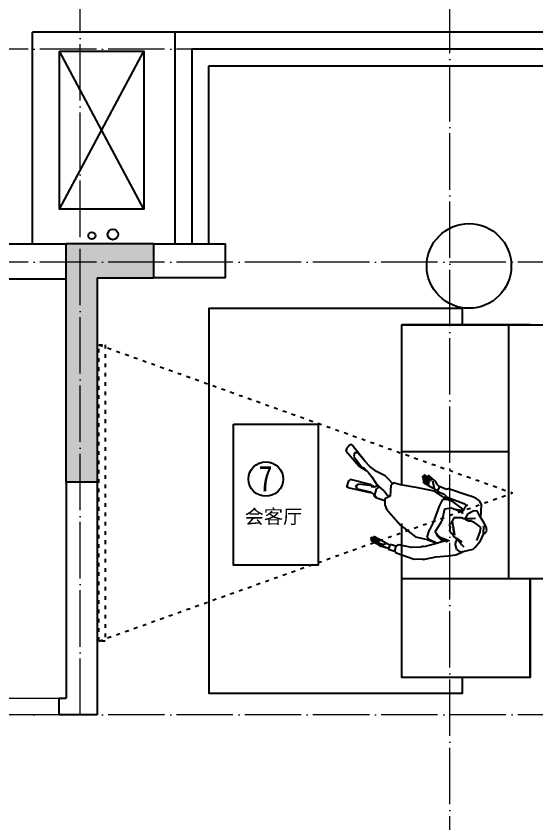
# Model space of a CAD drawing. Header units: inches. Extents: x -50945 to 250244, y -404780 to 18493.
# Drawn here: x 40685 to 44371, y -325895 to -320176 of the extents above; entities that cross this region are included whole.
import ezdxf

# ---------------------------------------------------------------- set-up
doc = ezdxf.new("R2010")
doc.units = ezdxf.units.IN
doc.header["$MEASUREMENT"] = 0
doc.linetypes.add('DOTE', pattern=[2.42, 2, -0.2, 0.02, -0.2])
doc.linetypes.add('iGo户型优化10', pattern=[30, 12, -18])
for name, color, linetype in [('D-ARCHI', 250, 'Continuous'), ('EVH 立面填充', 8, 'Continuous'), ('IBS-003-建筑窗框', 3, 'Continuous'), ('IBS-182-原建筑非承重墙', 150, 'Continuous'), ('IBS-200-原建筑承重墙柱', 200, 'Continuous'), ('IBS-63-原建筑窗', 63, 'Continuous'), ('IFF-51-活动家具', 51, 'Continuous'), ('iGo户型优化', 7, 'Continuous'), ('房间编号', 50, 'Continuous')]:
    doc.layers.add(name, color=color, linetype=linetype)
doc.layers.add('门', color=65, linetype='Continuous', lineweight=13)
doc.styles.add('ARI', font='', dxfattribs={"width": 0.8, "height": 200})
doc.styles.add('MtXpl_Arial_Unicode_', font='Arial Unicode.ttf')
doc.styles.get('ARI').set_extended_font_data('SimSun')

# ---------------------------------------------------------------- blocks, each defined once
blk = doc.blocks.new('A$C0ACF2E9F')
at = {"layer": 'iGo户型优化', "color": 251}
for p, q in [((196.6, 1052.9), (233.7, 1104.2)), ((233.7, 1104.2), (252.2, 1109.9)), ((252.2, 1109.9), (307.7, 1129.8)), ((300.6, 1102.8), (366.2, 1102.8)), ((307.7, 1129.8), (359, 1129.8)), ((359, 1129.8), (414.6, 1109.9)), ((361.9, 1129.8), (370.4, 1137)), ((366.2, 1102.8), (396.1, 1095.6)), ((370.4, 1137), (391.8, 1142.7)), ((391.8, 1142.7), (416, 1128.4)), ((396.1, 1095.6), (403.2, 1074.3)), ((416, 1128.4), (433.1, 1104.2)), ((433.1, 1104.2), (470.2, 1052.9)), ((149, 1005), (188.2, 1042.2)), ((192.3, 1050.1), (178.9, 1024.7)), ((196.6, 1052.9), (192.3, 1050.1)), ((232.2, 1014.4), (222.3, 1035.8)), ((403.2, 1074.3), (411.8, 1034.4)), ((411.8, 1034.4), (410.3, 1011.6)), ((440.3, 1035.8), (430.3, 1014.4)), ((456.6, 1067.8), (459.4, 1067.8)), ((459.4, 1067.8), (549.1, 1035.4)), ((470.2, 1052.9), (474.4, 1050.1)), ((474.4, 1050.1), (495.8, 1025.8)), ((549.1, 1035.4), (566.9, 1013.6)), ((122, 958.6), (149, 1005)), ((185.2, 1000.2), (178.9, 1024.7)), ((188.1, 997.3), (185.2, 1000.2)), ((188.1, 997.3), (222.3, 968.8)), ((245.1, 993.1), (232.2, 1014.4)), ((252.2, 974.5), (245.1, 993.1)), ((247.9, 1011.6), (252.2, 998.8)), ((259.3, 977.4), (252.2, 998.8)), ((257.9, 968.8), (252.2, 974.5)), ((259.3, 977.4), (257.9, 968.8)), ((410.3, 1011.6), (404.6, 998.8)), ((404.6, 998.8), (404.6, 977.4)), ((404.6, 977.4), (407.5, 968.8)), ((414.6, 993.1), (411.8, 974.5)), ((411.8, 974.5), (411.8, 970.3)), ((430.3, 1014.4), (414.6, 977.4)), ((478.7, 997.3), (444.5, 968.8)), ((481.6, 1000.2), (478.7, 997.3)), ((495.8, 1025.8), (481.6, 1000.2)), ((566.9, 1013.6), (573.9, 983.6)), ((573.9, 983.6), (575, 955.6)), ((81.9, 879.8), (108.7, 931.8)), ((108.7, 931.8), (122, 958.6)), ((220.8, 926.1), (220.8, 887.6)), ((257.9, 968.8), (222.3, 968.8)), ((257.9, 968.8), (257.9, 958.9)), ((262.2, 944.6), (257.9, 958.9)), ((269.3, 933.2), (262.2, 944.6)), ((282.1, 931.8), (269.3, 933.2)), ((275, 924.7), (274, 932.7)), ((329.1, 909), (275, 941.8)), ((280.7, 910.4), (275, 924.7)), ((319.1, 914.7), (282.1, 931.8)), ((400.4, 927.5), (386.1, 891.9)), ((404.6, 938.9), (400.4, 927.5)), ((407.5, 958.9), (404.6, 938.9)), ((411.8, 970.3), (407.5, 958.9)), ((407.5, 968.8), (407.5, 958.9)), ((444.5, 968.8), (411.2, 968.8)), ((448.8, 927.5), (436, 937.5)), ((443.1, 931.8), (443.1, 887.6)), ((443.1, 862), (457.4, 930.4)), ((464.5, 934.6), (448.8, 927.5)), ((459.6, 932.4), (470.2, 911.8)), ((464.5, 934.6), (486.3, 936.8)), ((497.2, 938.9), (486.3, 936.8)), ((508.5, 944.4), (497.2, 938.9)), ((507.2, 919), (500.1, 940.3)), ((504.4, 792.2), (507.2, 919)), ((569.9, 917.5), (562.8, 777.9)), ((575, 955.6), (569.9, 917.5)), ((37, 813.5), (81.9, 879.8)), ((206.7, 891.5), (161, 834.9)), ((215.1, 850.6), (200.3, 883.6)), ((220.8, 862), (209.4, 914.7)), ((220.8, 887.6), (220.8, 862)), ((220.8, 862), (220.8, 850.6)), ((287.8, 900.5), (280.7, 910.4)), ((287.8, 900.5), (319.1, 894.8)), ((329.1, 909), (319.1, 914.7)), ((359, 889.1), (319.1, 914.7)), ((329.1, 880.5), (319.1, 894.8)), ((329.1, 909), (359, 889.1)), ((337.7, 880.5), (329.1, 880.5)), ((344.8, 894.8), (337.7, 880.5)), ((349.1, 894.8), (344.8, 894.8)), ((349.1, 894.8), (344.8, 894.8)), ((386.1, 891.9), (359, 889.1)), ((443.1, 887.6), (443.1, 862)), ((443.1, 862), (443.1, 850.6)), ((470.2, 911.8), (488.7, 843.5)), ((29.8, 797.2), (37, 813.5)), ((161, 834.9), (116.8, 776.5)), ((171, 769.4), (175.2, 843.5)), ((175.2, 843.5), (178.8, 857)), ((175.2, 843.5), (175.2, 796.4)), ((226.5, 824.9), (215.1, 850.6)), ((245.1, 807.8), (220.8, 850.6)), ((239.4, 819.2), (226.5, 824.9)), ((245.1, 807.8), (332, 820.7)), ((417.5, 807.8), (332, 820.7)), ((443.1, 850.6), (417.5, 807.8)), ((488.7, 843.5), (493, 769.4)), ((488.7, 843.5), (488.7, 796.4)), ((0, 608.4), (7.6, 744.3)), ((7.6, 744.3), (24.2, 777.9)), ((24.2, 777.9), (29.8, 797.2)), ((105.4, 755.1), (76.9, 695.3)), ((114, 762.2), (105.4, 755.1)), ((116.8, 776.5), (114, 762.2)), ((158.1, 692.4), (175.2, 796.4)), ((175.2, 796.4), (188.1, 769.4)), ((188.1, 769.4), (242.2, 765.1)), ((320.6, 769.4), (242.2, 765.1)), ((320.6, 769.4), (423.2, 765.1)), ((423.2, 765.1), (477.3, 769.4)), ((488.7, 796.4), (477.3, 769.4)), ((488.7, 796.4), (507.2, 692.4)), ((511.5, 770.8), (504.4, 792.2)), ((511.5, 770.8), (512.9, 711)), ((562.8, 777.9), (551.4, 766.5)), ((551.4, 766.5), (552.9, 713.3)), ((564.2, 790.7), (562.8, 777.9)), ((76.9, 695.3), (59.8, 604.1)), ((193.8, 562.8), (158.1, 692.4)), ((507.2, 692.4), (483, 562.8)), ((552.9, 713.3), (512.9, 711)), ((522.9, 688.2), (520, 711)), ((524.3, 682.5), (522.9, 688.2)), ((550, 713.8), (558.5, 691)), ((558.5, 691), (574.2, 675.3)), ((527.2, 651.1), (524.3, 682.5)), ((569.9, 652.5), (524.3, 682.5)), ((534.3, 597), (527.2, 651.1)), ((551.4, 584.2), (541.4, 638.3)), ((565.6, 574.2), (552.8, 636.9)), ((577, 579.9), (565.6, 636.9)), ((579.9, 626.9), (572.8, 646.8)), ((574.2, 675.3), (584.2, 645.4)), ((584.2, 645.4), (594.1, 616.9)), ((7.1, 595.6), (0, 608.4)), ((2.4, 547.6), (7.1, 595.6)), ((7.1, 595.6), (44.2, 589.9)), ((44.2, 589.9), (39.1, 544.7)), ((59.8, 604.1), (44.2, 589.9)), ((541.4, 592.7), (534.3, 597)), ((544.3, 597), (541.4, 592.7)), ((544.3, 621.2), (544.3, 597)), ((557.1, 584.2), (551.4, 584.2)), ((561.4, 587), (557.1, 584.2)), ((558.5, 605.5), (561.4, 587)), ((571.3, 574.2), (565.6, 574.2)), ((571.3, 608.4), (574.2, 578.5)), ((574.2, 578.5), (571.3, 574.2)), ((582.7, 579.9), (577, 579.9)), ((588.4, 608.4), (579.9, 626.9)), ((579.9, 625.5), (587, 582.7)), ((587, 582.7), (582.7, 579.9)), ((592.7, 611.2), (588.4, 608.4)), ((594.1, 616.9), (592.7, 611.2)), ((10, 547.1), (2.4, 547.6)), ((7.1, 522.9), (10, 532.9)), ((7.1, 522.9), (7.1, 491.5)), ((7.1, 493), (7.1, 522.9)), ((39.1, 544.7), (10, 547.1)), ((10, 532.9), (10, 547.1)), ((17.1, 497.2), (35.6, 518.6)), ((34, 545.1), (37, 530)), ((37, 530), (35.6, 518.6)), ((35.6, 518.6), (39.9, 483)), ((259.3, 427.4), (193.8, 562.8)), ((483, 562.8), (457.4, 453.1)), ((2.9, 488.7), (7.1, 512.9)), ((7.1, 467.3), (2.9, 488.7)), ((7.1, 460.2), (7.1, 491.5)), ((10, 453.1), (7.1, 460.2)), ((17.1, 473), (15.7, 454.5)), ((17.1, 497.2), (17.1, 473)), ((17.1, 471.6), (24.2, 410.3)), ((25.6, 468.7), (32.8, 401.8)), ((32.8, 467.3), (38.5, 410.3)), ((39.9, 483), (47, 421.7)), ((14.2, 410.3), (8.5, 454.5)), ((15.7, 454.5), (10, 453.1)), ((18.5, 410.3), (14.2, 410.3)), ((24.2, 410.3), (18.5, 410.3)), ((22.8, 401.8), (21.4, 410.3)), ((27.1, 401.8), (22.8, 401.8)), ((32.8, 401.8), (27.1, 401.8)), ((32.8, 410.3), (31.3, 410.3)), ((38.5, 410.3), (32.8, 410.3)), ((44.2, 418.9), (38.5, 418.9)), ((47, 421.7), (44.2, 418.9)), ((283.5, 403.2), (259.3, 427.4)), ((323.4, 389), (283.5, 403.2)), ((356.2, 416), (323.4, 389)), ((363.3, 379), (346.5, 408.1)), ((428.9, 389), (356.2, 416)), ((453.1, 401.8), (428.9, 389)), ((457.4, 453.1), (453.1, 401.8)), ((309.2, 333.4), (309.3, 348.1)), ((309.3, 348.1), (312.9, 392.7)), ((374.7, 361.9), (363.3, 379)), ((374.7, 361.9), (386.1, 323.4)), ((444.5, 397.5), (460.2, 363.3)), ((460.2, 363.3), (474.4, 329.1)), ((321.8, 310.3), (309.2, 333.4)), ((309.4, 317), (309.2, 333.4)), ((323.4, 297.8), (309.4, 317)), ((362.6, 304.7), (321.8, 310.3)), ((329.1, 273.6), (323.4, 297.8)), ((362.6, 304.7), (384.7, 319.1)), ((371.9, 287.8), (364.7, 266.4)), ((387.5, 302.1), (371.9, 287.8)), ((371.9, 287.8), (377.6, 252.2)), ((400.4, 289.2), (382.9, 318)), ((386.1, 323.4), (400.4, 289.2)), ((388.9, 308.3), (387.5, 302.1)), ((433.1, 242.2), (400.4, 289.2)), ((474.4, 329.1), (480.1, 257.9)), ((296.4, 115.4), (323.4, 262.2)), ((314.9, 182.4), (327.7, 260.7)), ((323.4, 262.2), (326.3, 279.3)), ((326.3, 279.3), (327.7, 280.7)), ((326.3, 279.3), (327.7, 280.7)), ((327.7, 260.7), (329.1, 273.6)), ((373.3, 269.3), (349.1, 175.2)), ((377.6, 252.2), (356.2, 111.1)), ((369.6, 281.1), (373.3, 269.3)), ((453.1, 205.2), (433.1, 242.2)), ((480.1, 257.9), (495.8, 202.3)), ((314.9, 182.4), (329.1, 163.8)), ((329.1, 163.8), (349.1, 175.2)), ((468.7, 166.7), (453.1, 205.2)), ((458.8, 188.1), (458.8, 190.9)), ((467.3, 132.5), (458.8, 188.1)), ((495.8, 202.3), (514.3, 158.1)), ((304.9, 102.6), (296.4, 115.4)), ((296.4, 115.4), (304.9, 102.6)), ((467.3, 151), (468.7, 166.7)), ((517.2, 68.4), (467.3, 151)), ((467.3, 151), (467.3, 132.5)), ((530, 4.3), (467.3, 132.5)), ((514.3, 158.1), (550, 85.5)), ((521.5, 148.2), (587, 27.1)), ((341.9, 101.2), (304.9, 102.6)), ((356.2, 109.7), (341.9, 101.2)), ((541.4, 64.1), (517.2, 68.4)), ((550, 85.5), (541.4, 64.1)), ((547.1, 0), (530, 4.3)), ((530, 4.3), (530, 2.9)), ((547.1, 0), (530, 2.9)), ((581.3, 11.4), (547.1, 0)), ((581.3, 11.4), (547.1, 0)), ((587, 27.1), (581.3, 11.4)), ((587, 25.6), (581.3, 11.4)), ((587, 27.1), (587, 25.6))]:
    blk.add_line(p, q, dxfattribs=at)

msp = doc.modelspace()

# ---------------------------------------------------------------- hatches: boundary and pattern name
at = {"layer": 'EVH 立面填充'}
h = msp.add_hatch(color=256, dxfattribs=at)
h.dxf.hatch_style = 1
h.paths.add_polyline_path([(41260.5, -322030.4), (41660.5, -322030.4), (41660.5, -321790.4), (41040.5, -321790.4), (41040.5, -323480.4), (41260.5, -323480.4)])

# ---------------------------------------------------------------- linework, layer by layer
at = {"layer": 'D-ARCHI', "color": 251, "linetype": 'DOTE', "lineweight": 5, "ltscale": 200}
for p, q in [((41140.5, -325130.4), (41140.5, -317590.16)), ((43760.2, -332538.73), (43760.2, -317590.16)), ((52870.5, -320410.16), (32543.24, -320410.16)), ((52870.5, -321920.4), (32530.5, -321920.4)), ((52870.5, -325130.4), (32543.24, -325130.4))]:
    msp.add_line(p, q, dxfattribs=at)
at = {"layer": 'IBS-003-建筑窗框', "color": 251, "ltscale": 10}
for p, q in [((47350.5, -320290.16), (41810.5, -320290.16)), ((41810.5, -320290.16), (41810.5, -321790.4)), ((47120.5, -320530.16), (42050.5, -320530.16)), ((42050.5, -320530.16), (42050.5, -321790.4))]:
    msp.add_line(p, q, dxfattribs=at)
at = {"layer": 'IBS-182-原建筑非承重墙'}
for p, q in [((40800.5, -321790.4), (40800.5, -320290.16)), ((41810.5, -320290.16), (40800.5, -320290.16)), ((40992.57, -321544.06), (41590.68, -320425.27)), ((41590.68, -321544.06), (40992.57, -320425.27)), ((40630.5, -321790.4), (41040.5, -321790.4)), ((41660.5, -321790.4), (42170.5, -321790.4)), ((42170.5, -322030.4), (42170.5, -321790.4)), ((41040.5, -322040.4), (40630.5, -322040.4)), ((42170.5, -322030.4), (41660.5, -322030.4)), ((41040.5, -323480.4), (41040.5, -325010.4)), ((41260.5, -323480.4), (41260.5, -325130.4)), ((40990.5, -325130.4), (40990.5, -325010.4)), ((40990.5, -325010.4), (41040.5, -325010.4)), ((41260.5, -325130.4), (40990.5, -325130.4))]:
    msp.add_line(p, q, dxfattribs=at)
msp.add_lwpolyline([(40992.57, -320425.27), (41590.68, -320425.27), (41590.68, -321544.06), (40992.57, -321544.06)], close=True, dxfattribs=at)
for centre, radius in [((41371.68, -321723.92), 37.5), ((41222.72, -321732.49), 25)]:
    msp.add_circle(centre, radius, dxfattribs=at)
at = {"layer": 'IBS-200-原建筑承重墙柱', "ltscale": 0.02}
for p, q in [((41040.5, -323480.4), (41040.5, -321790.4)), ((41660.5, -321790.4), (41040.5, -321790.4)), ((41660.5, -321790.4), (41660.5, -322030.4)), ((41260.5, -322030.4), (41260.5, -323480.4)), ((41260.5, -322030.4), (41660.5, -322030.4)), ((41260.5, -323480.4), (41040.5, -323480.4))]:
    msp.add_line(p, q, dxfattribs=at)
at = {"layer": 'IBS-63-原建筑窗'}
for p, q in [((47240.5, -320410.16), (41930.5, -320410.16)), ((41930.5, -320410.16), (41930.5, -321790.4))]:
    msp.add_line(p, q, dxfattribs=at)
at = {"layer": 'IFF-51-活动家具'}
for p, q in [((44330.5, -322365.67, 0), (43420.5, -322365.67, 0)), ((44180.5, -324165.67, 0), (44180.5, -322365.67, 0)), ((44180.5, -323265.67, 0), (43420.5, -323265.67, 0)), ((44330.5, -324165.67, 0), (43420.5, -324165.67, 0)), ((44330.5, -324865.67, 0), (44330.5, -324165.67, 0))]:
    msp.add_line(p, q, dxfattribs=at)
msp.add_lwpolyline([(43849.1, -324865.67), (43849.1, -324978.93), (42055.22, -324978.93), (42055.22, -322247.56), (43849.1, -322247.56), (43849.1, -322365.67)], dxfattribs=at)
at = {"layer": 'IFF-51-活动家具', "elevation": 0}
for points in [[(43420.5, -323500.88), (43420.5, -322365.67), (44330.5, -322365.67)], [(44330.5, -322365.67), (44430.5, -322365.67), (44430.5, -324165.67), (44330.5, -324165.67)], [(44330.5, -324865.67), (43420.5, -324865.67), (43420.5, -323774.26)], [(44330.5, -324165.67), (44330.5, -324865.67), (44075.5, -324865.67)]]:
    msp.add_lwpolyline(points, dxfattribs=at)
at = {"layer": 'IFF-51-活动家具'}
msp.add_lwpolyline([(42226.77, -323069.01), (42826.77, -323069.01), (42826.77, -324069.01), (42226.77, -324069.01)], close=True, dxfattribs=at)
msp.add_circle((43897.11, -321947.41), 300, dxfattribs=at)
at = {"layer": 'iGo户型优化', "color": 251, "linetype": 'iGo户型优化10', "ltscale": 2.2}
for p in [(41272.29, -322506.37), (41272.29, -324606.37)]:
    msp.add_line(p, (44205.94, -323556.37), dxfattribs=at)
msp.add_lwpolyline([(41272.29, -322506.37), (41317.29, -322506.37), (41317.29, -324606.37), (41272.29, -324606.37)], close=True, dxfattribs=at)
at = {"layer": '房间编号'}
msp.add_circle((42456.39, -323457.93), 122.5, dxfattribs=at)
at = {"layer": '门', "color": 8, "lineweight": 5}
msp.add_lwpolyline([(40150.5, -325010.4), (40990.5, -325010.4), (40990.5, -325130.4), (40150.5, -325130.4)], close=True, dxfattribs=at)

# ---------------------------------------------------------------- block references
at = {"layer": 'IFF-51-活动家具', "xscale": -1, "rotation": 247.507696688802}
msp.add_blockref('A$C0ACF2E9F', (42818.1, -323748.66, 0), dxfattribs=at)

# ---------------------------------------------------------------- texts
at = {"layer": '房间编号', "color": 8, "style": 'MtXpl_Arial_Unicode_'}
msp.add_text('会客厅', height=100, dxfattribs=at).set_placement((42305.78, -323773.69))
at = {"layer": '房间编号', "insert": (42504.41, -323362.23), "char_height": 183.75, "width": 2606.4647, "attachment_point": 3, "style": 'ARI'}
msp.add_mtext('7', dxfattribs=at)

doc.saveas('drawing.dxf')
